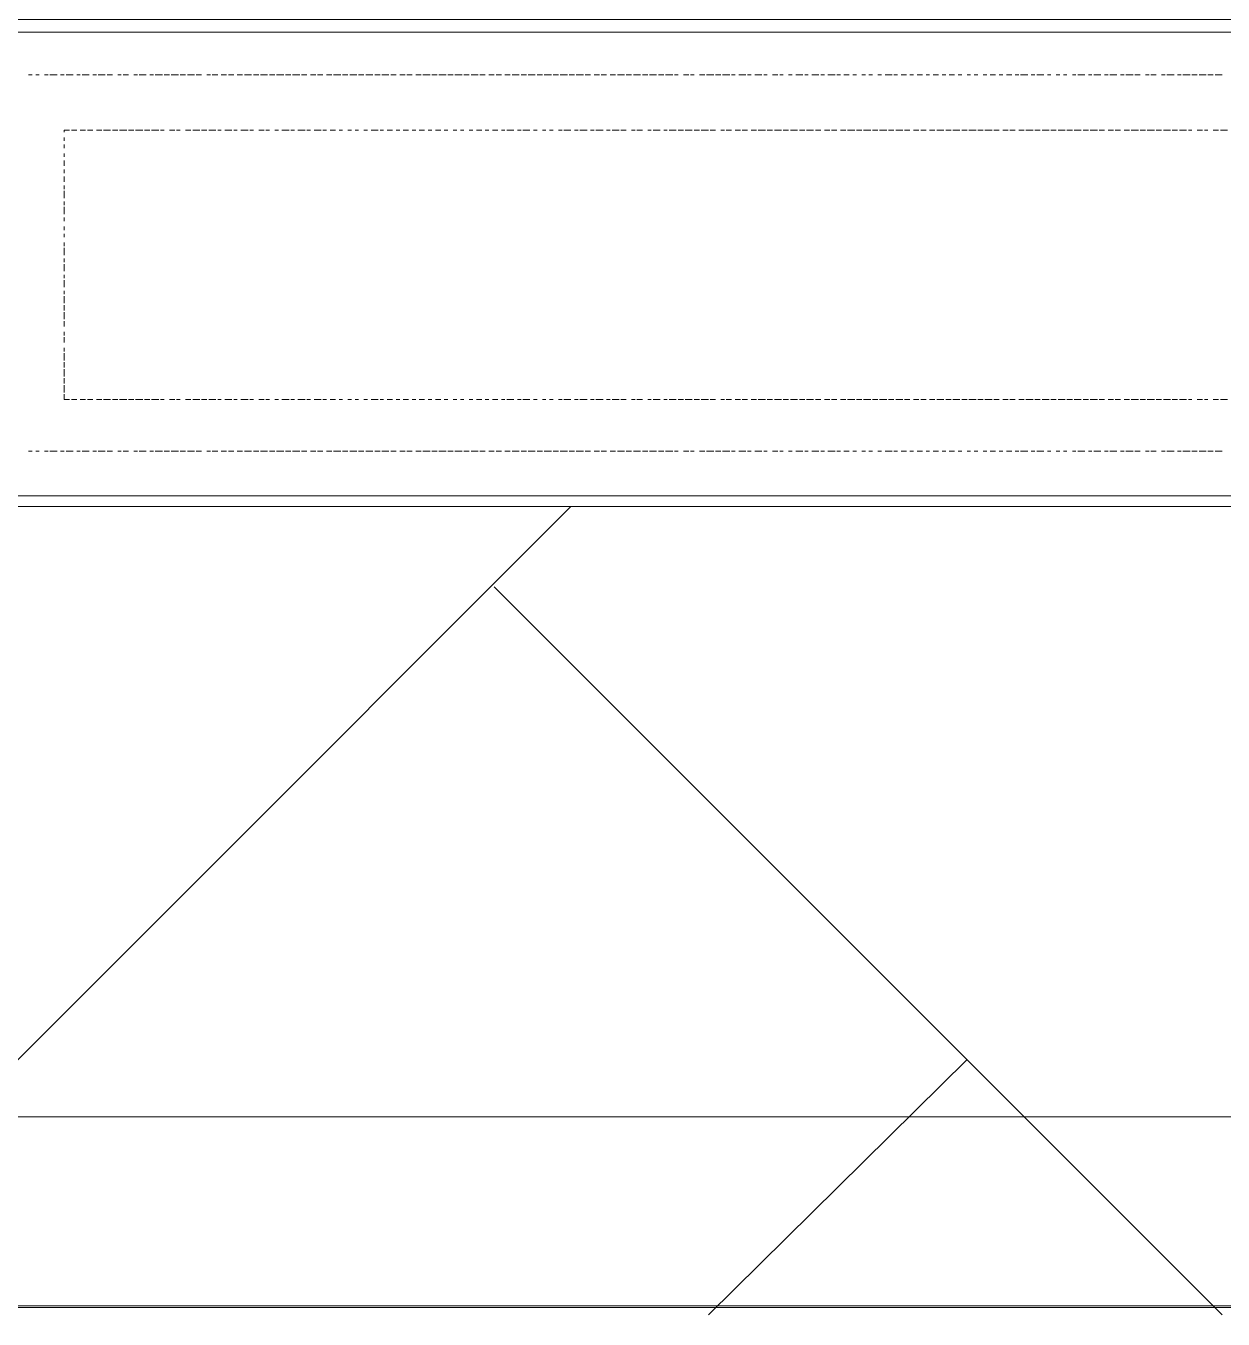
# Model space of a CAD drawing. Header units: millimetres. Extents: x 2928 to 3112, y 1220 to 1280.
# Drawn here: x 2959.286 to 2960.404, y 1264.54 to 1265.748 of the extents above; entities that cross this region are included whole.
import ezdxf

# ---------------------------------------------------------------- set-up
doc = ezdxf.new("R2010")
doc.units = ezdxf.units.MM

msp = doc.modelspace()

# ---------------------------------------------------------------- linework, layer by layer
at = {"color": 7, "linetype": 'Continuous', "lineweight": 20, "true_color": 0x000007}
msp.add_lwpolyline([(2961.2866, 1265.75397), (2959.26991, 1265.75397), (2959.26991, 1265.29896), (2961.2866, 1265.29896)], close=True, dxfattribs=at)
at = {"color": 253, "linetype": 'Continuous', "lineweight": 5, "true_color": 0x9a9a9a}
for points in [[(2961.2866, 1265.7423), (2959.26991, 1265.7423), (2959.26991, 1265.7423)], [(2961.2866, 1265.30896), (2959.26991, 1265.30896), (2959.26991, 1265.30896)], [(2982.93191, 1264.72896), (2957.39321, 1264.72896), (2957.39321, 1264.72896)]]:
    msp.add_lwpolyline(points, dxfattribs=at)
at = {"color": 252, "linetype": 'Continuous', "lineweight": 13, "true_color": 0x989898}
for points in [[(2959.29157, 1265.7023), (2959.28824, 1265.7023), (2959.28824, 1265.7023)], [(2959.29824, 1265.7023), (2959.29491, 1265.7023), (2959.29491, 1265.7023)], [(2959.30657, 1265.7023), (2959.30324, 1265.7023), (2959.30324, 1265.7023)], [(2959.31491, 1265.7023), (2959.30824, 1265.7023), (2959.30824, 1265.7023)], [(2959.32157, 1265.7023), (2959.31824, 1265.7023), (2959.31824, 1265.7023)], [(2959.32991, 1265.7023), (2959.32324, 1265.7023), (2959.32324, 1265.7023)], [(2959.33657, 1265.7023), (2959.33324, 1265.7023), (2959.33324, 1265.7023)], [(2959.34491, 1265.7023), (2959.33824, 1265.7023), (2959.33824, 1265.7023)], [(2959.35157, 1265.7023), (2959.34824, 1265.7023), (2959.34824, 1265.7023)], [(2959.35991, 1265.7023), (2959.35324, 1265.7023), (2959.35324, 1265.7023)], [(2959.36658, 1265.7023), (2959.36158, 1265.7023), (2959.36158, 1265.7023)], [(2959.37491, 1265.7023), (2959.37158, 1265.7023), (2959.37158, 1265.7023)], [(2959.38158, 1265.7023), (2959.37658, 1265.7023), (2959.37658, 1265.7023)], [(2959.38991, 1265.7023), (2959.38658, 1265.7023), (2959.38658, 1265.7023)], [(2959.39824, 1265.7023), (2959.39158, 1265.7023), (2959.39158, 1265.7023)], [(2959.40491, 1265.7023), (2959.40158, 1265.7023), (2959.40158, 1265.7023)], [(2959.41324, 1265.7023), (2959.40658, 1265.7023), (2959.40658, 1265.7023)], [(2959.41991, 1265.7023), (2959.41491, 1265.7023), (2959.41491, 1265.7023)], [(2959.42824, 1265.7023), (2959.42158, 1265.7023), (2959.42158, 1265.7023)], [(2959.43491, 1265.7023), (2959.42991, 1265.7023), (2959.42991, 1265.7023)], [(2959.44324, 1265.7023), (2959.43658, 1265.7023), (2959.43658, 1265.7023)], [(2959.44991, 1265.7023), (2959.44491, 1265.7023), (2959.44491, 1265.7023)], [(2959.45824, 1265.7023), (2959.45491, 1265.7023), (2959.45491, 1265.7023)], [(2959.46491, 1265.7023), (2959.45991, 1265.7023), (2959.45991, 1265.7023)], [(2959.47324, 1265.7023), (2959.46824, 1265.7023), (2959.46824, 1265.7023)], [(2959.47991, 1265.7023), (2959.47491, 1265.7023), (2959.47491, 1265.7023)], [(2959.48824, 1265.7023), (2959.48324, 1265.7023), (2959.48324, 1265.7023)], [(2959.49658, 1265.7023), (2959.48991, 1265.7023), (2959.48991, 1265.7023)], [(2959.50324, 1265.7023), (2959.49824, 1265.7023), (2959.49824, 1265.7023)], [(2959.51158, 1265.7023), (2959.50491, 1265.7023), (2959.50491, 1265.7023)], [(2959.51824, 1265.7023), (2959.51324, 1265.7023), (2959.51324, 1265.7023)], [(2959.52658, 1265.7023), (2959.51991, 1265.7023), (2959.51991, 1265.7023)], [(2959.53324, 1265.7023), (2959.52824, 1265.7023), (2959.52824, 1265.7023)], [(2959.54158, 1265.7023), (2959.53491, 1265.7023), (2959.53491, 1265.7023)], [(2959.54824, 1265.7023), (2959.54324, 1265.7023), (2959.54324, 1265.7023)], [(2959.55658, 1265.7023), (2959.55158, 1265.7023), (2959.55158, 1265.7023)], [(2959.56324, 1265.7023), (2959.55824, 1265.7023), (2959.55824, 1265.7023)], [(2959.57158, 1265.7023), (2959.56658, 1265.7023), (2959.56658, 1265.7023)], [(2959.57991, 1265.7023), (2959.57324, 1265.7023), (2959.57324, 1265.7023)], [(2959.58658, 1265.7023), (2959.58158, 1265.7023), (2959.58158, 1265.7023)], [(2959.59491, 1265.7023), (2959.58824, 1265.7023), (2959.58824, 1265.7023)], [(2959.60158, 1265.7023), (2959.59658, 1265.7023), (2959.59658, 1265.7023)], [(2959.60991, 1265.7023), (2959.60325, 1265.7023), (2959.60325, 1265.7023)], [(2959.61658, 1265.7023), (2959.61158, 1265.7023), (2959.61158, 1265.7023)], [(2959.62491, 1265.7023), (2959.61825, 1265.7023), (2959.61825, 1265.7023)], [(2959.63158, 1265.7023), (2959.62658, 1265.7023), (2959.62658, 1265.7023)], [(2959.63991, 1265.7023), (2959.63491, 1265.7023), (2959.63491, 1265.7023)], [(2959.64658, 1265.7023), (2959.64158, 1265.7023), (2959.64158, 1265.7023)], [(2959.65491, 1265.7023), (2959.64991, 1265.7023), (2959.64991, 1265.7023)], [(2959.66325, 1265.7023), (2959.65658, 1265.7023), (2959.65658, 1265.7023)], [(2959.66991, 1265.7023), (2959.66491, 1265.7023), (2959.66491, 1265.7023)], [(2959.67825, 1265.7023), (2959.67158, 1265.7023), (2959.67158, 1265.7023)], [(2959.68491, 1265.7023), (2959.67991, 1265.7023), (2959.67991, 1265.7023)], [(2959.69325, 1265.7023), (2959.68658, 1265.7023), (2959.68658, 1265.7023)], [(2959.69991, 1265.7023), (2959.69491, 1265.7023), (2959.69491, 1265.7023)], [(2959.70825, 1265.7023), (2959.70158, 1265.7023), (2959.70158, 1265.7023)], [(2959.71491, 1265.7023), (2959.70991, 1265.7023), (2959.70991, 1265.7023)], [(2959.72325, 1265.7023), (2959.71825, 1265.7023), (2959.71825, 1265.7023)], [(2959.72991, 1265.7023), (2959.72491, 1265.7023), (2959.72491, 1265.7023)], [(2959.73825, 1265.7023), (2959.73325, 1265.7023), (2959.73325, 1265.7023)], [(2959.74658, 1265.7023), (2959.73991, 1265.7023), (2959.73991, 1265.7023)], [(2959.75325, 1265.7023), (2959.74825, 1265.7023), (2959.74825, 1265.7023)], [(2959.76158, 1265.7023), (2959.75491, 1265.7023), (2959.75491, 1265.7023)], [(2959.76825, 1265.7023), (2959.76325, 1265.7023), (2959.76325, 1265.7023)], [(2959.77658, 1265.7023), (2959.76991, 1265.7023), (2959.76991, 1265.7023)], [(2959.78325, 1265.7023), (2959.77825, 1265.7023), (2959.77825, 1265.7023)], [(2959.79158, 1265.7023), (2959.78491, 1265.7023), (2959.78491, 1265.7023)], [(2959.79825, 1265.7023), (2959.79325, 1265.7023), (2959.79325, 1265.7023)], [(2959.80658, 1265.7023), (2959.79991, 1265.7023), (2959.79991, 1265.7023)], [(2959.81325, 1265.7023), (2959.80825, 1265.7023), (2959.80825, 1265.7023)], [(2959.82158, 1265.7023), (2959.81658, 1265.7023), (2959.81658, 1265.7023)], [(2959.82825, 1265.7023), (2959.82325, 1265.7023), (2959.82325, 1265.7023)], [(2959.83658, 1265.7023), (2959.83158, 1265.7023), (2959.83158, 1265.7023)], [(2959.84492, 1265.7023), (2959.83825, 1265.7023), (2959.83825, 1265.7023)], [(2959.85158, 1265.7023), (2959.84658, 1265.7023), (2959.84658, 1265.7023)], [(2959.85992, 1265.7023), (2959.85325, 1265.7023), (2959.85325, 1265.7023)], [(2959.86658, 1265.7023), (2959.86158, 1265.7023), (2959.86158, 1265.7023)], [(2959.87492, 1265.7023), (2959.86825, 1265.7023), (2959.86825, 1265.7023)], [(2959.88158, 1265.7023), (2959.87658, 1265.7023), (2959.87658, 1265.7023)], [(2959.88992, 1265.7023), (2959.88325, 1265.7023), (2959.88325, 1265.7023)], [(2959.89492, 1265.7023), (2959.89158, 1265.7023), (2959.89158, 1265.7023)], [(2959.90492, 1265.7023), (2959.89992, 1265.7023), (2959.89992, 1265.7023)], [(2959.90992, 1265.7023), (2959.90658, 1265.7023), (2959.90658, 1265.7023)], [(2959.91992, 1265.7023), (2959.91492, 1265.7023), (2959.91492, 1265.7023)], [(2959.92825, 1265.7023), (2959.92158, 1265.7023), (2959.92158, 1265.7023)], [(2959.93492, 1265.7023), (2959.92992, 1265.7023), (2959.92992, 1265.7023)], [(2959.94325, 1265.7023), (2959.93658, 1265.7023), (2959.93658, 1265.7023)], [(2959.94825, 1265.7023), (2959.94492, 1265.7023), (2959.94492, 1265.7023)], [(2959.95825, 1265.7023), (2959.95158, 1265.7023), (2959.95158, 1265.7023)], [(2959.96325, 1265.7023), (2959.95992, 1265.7023), (2959.95992, 1265.7023)], [(2959.97325, 1265.7023), (2959.96658, 1265.7023), (2959.96658, 1265.7023)], [(2959.97825, 1265.7023), (2959.97492, 1265.7023), (2959.97492, 1265.7023)], [(2959.98825, 1265.7023), (2959.98325, 1265.7023), (2959.98325, 1265.7023)], [(2959.99325, 1265.7023), (2959.98992, 1265.7023), (2959.98992, 1265.7023)], [(2960.00158, 1265.7023), (2959.99825, 1265.7023), (2959.99825, 1265.7023)], [(2960.01158, 1265.7023), (2960.00492, 1265.7023), (2960.00492, 1265.7023)], [(2960.01658, 1265.7023), (2960.01325, 1265.7023), (2960.01325, 1265.7023)], [(2960.02658, 1265.7023), (2960.01992, 1265.7023), (2960.01992, 1265.7023)], [(2960.03158, 1265.7023), (2960.02825, 1265.7023), (2960.02825, 1265.7023)], [(2960.04158, 1265.7023), (2960.03492, 1265.7023), (2960.03492, 1265.7023)], [(2960.04658, 1265.7023), (2960.04325, 1265.7023), (2960.04325, 1265.7023)], [(2960.05492, 1265.7023), (2960.04992, 1265.7023), (2960.04992, 1265.7023)], [(2960.06159, 1265.7023), (2960.05825, 1265.7023), (2960.05825, 1265.7023)], [(2960.06992, 1265.7023), (2960.06659, 1265.7023), (2960.06659, 1265.7023)], [(2960.07659, 1265.7023), (2960.07325, 1265.7023), (2960.07325, 1265.7023)], [(2960.08492, 1265.7023), (2960.08159, 1265.7023), (2960.08159, 1265.7023)], [(2960.09492, 1265.7023), (2960.08825, 1265.7023), (2960.08825, 1265.7023)], [(2960.09992, 1265.7023), (2960.09659, 1265.7023), (2960.09659, 1265.7023)], [(2960.10825, 1265.7023), (2960.10325, 1265.7023), (2960.10325, 1265.7023)], [(2960.11492, 1265.7023), (2960.11159, 1265.7023), (2960.11159, 1265.7023)], [(2960.12325, 1265.7023), (2960.11825, 1265.7023), (2960.11825, 1265.7023)], [(2960.12992, 1265.7023), (2960.12659, 1265.7023), (2960.12659, 1265.7023)], [(2960.13825, 1265.7023), (2960.13325, 1265.7023), (2960.13325, 1265.7023)], [(2960.14492, 1265.7023), (2960.14159, 1265.7023), (2960.14159, 1265.7023)], [(2960.15325, 1265.7023), (2960.14825, 1265.7023), (2960.14825, 1265.7023)], [(2960.15992, 1265.7023), (2960.15659, 1265.7023), (2960.15659, 1265.7023)], [(2960.16825, 1265.7023), (2960.16492, 1265.7023), (2960.16492, 1265.7023)], [(2960.17492, 1265.7023), (2960.17159, 1265.7023), (2960.17159, 1265.7023)], [(2960.18325, 1265.7023), (2960.17992, 1265.7023), (2960.17992, 1265.7023)], [(2960.19159, 1265.7023), (2960.18659, 1265.7023), (2960.18659, 1265.7023)], [(2960.19825, 1265.7023), (2960.19492, 1265.7023), (2960.19492, 1265.7023)], [(2960.20659, 1265.7023), (2960.20159, 1265.7023), (2960.20159, 1265.7023)], [(2960.21325, 1265.7023), (2960.20992, 1265.7023), (2960.20992, 1265.7023)], [(2960.22159, 1265.7023), (2960.21492, 1265.7023), (2960.21492, 1265.7023)], [(2960.22825, 1265.7023), (2960.22492, 1265.7023), (2960.22492, 1265.7023)], [(2960.23659, 1265.7023), (2960.22992, 1265.7023), (2960.22992, 1265.7023)], [(2960.24325, 1265.7023), (2960.23992, 1265.7023), (2960.23992, 1265.7023)], [(2960.25159, 1265.7023), (2960.24825, 1265.7023), (2960.24825, 1265.7023)], [(2960.25825, 1265.7023), (2960.25492, 1265.7023), (2960.25492, 1265.7023)], [(2960.26659, 1265.7023), (2960.26325, 1265.7023), (2960.26325, 1265.7023)], [(2960.27492, 1265.7023), (2960.26825, 1265.7023), (2960.26825, 1265.7023)], [(2960.28159, 1265.7023), (2960.27825, 1265.7023), (2960.27825, 1265.7023)], [(2960.28992, 1265.7023), (2960.28325, 1265.7023), (2960.28325, 1265.7023)], [(2960.29659, 1265.7023), (2960.29325, 1265.7023), (2960.29325, 1265.7023)], [(2960.30492, 1265.7023), (2960.29826, 1265.7023), (2960.29826, 1265.7023)], [(2960.31159, 1265.7023), (2960.30826, 1265.7023), (2960.30826, 1265.7023)], [(2960.31992, 1265.7023), (2960.31326, 1265.7023), (2960.31326, 1265.7023)], [(2960.32659, 1265.7023), (2960.32159, 1265.7023), (2960.32159, 1265.7023)], [(2960.33492, 1265.7023), (2960.33159, 1265.7023), (2960.33159, 1265.7023)], [(2960.34159, 1265.7023), (2960.33659, 1265.7023), (2960.33659, 1265.7023)], [(2960.34992, 1265.7023), (2960.34659, 1265.7023), (2960.34659, 1265.7023)], [(2960.35826, 1265.7023), (2960.35159, 1265.7023), (2960.35159, 1265.7023)], [(2960.36492, 1265.7023), (2960.36159, 1265.7023), (2960.36159, 1265.7023)], [(2960.37326, 1265.7023), (2960.36659, 1265.7023), (2960.36659, 1265.7023)], [(2960.37992, 1265.7023), (2960.37492, 1265.7023), (2960.37492, 1265.7023)], [(2960.38826, 1265.7023), (2960.38159, 1265.7023), (2960.38159, 1265.7023)], [(2960.39492, 1265.7023), (2960.38992, 1265.7023), (2960.38992, 1265.7023)], [(2960.40326, 1265.7023), (2960.39659, 1265.7023), (2960.39659, 1265.7023)], [(2959.32157, 1265.65064), (2959.32157, 1265.64897), (2959.32157, 1265.64897)], [(2959.32657, 1265.65064), (2959.32157, 1265.65064), (2959.32157, 1265.65064)], [(2959.33324, 1265.65064), (2959.32824, 1265.65064), (2959.32824, 1265.65064)], [(2959.34157, 1265.65064), (2959.33657, 1265.65064), (2959.33657, 1265.65064)], [(2959.34824, 1265.65064), (2959.34324, 1265.65064), (2959.34324, 1265.65064)], [(2959.35657, 1265.65064), (2959.35157, 1265.65064), (2959.35157, 1265.65064)], [(2959.36491, 1265.65064), (2959.35824, 1265.65064), (2959.35824, 1265.65064)], [(2959.37158, 1265.65064), (2959.36658, 1265.65064), (2959.36658, 1265.65064)], [(2959.37991, 1265.65064), (2959.37324, 1265.65064), (2959.37324, 1265.65064)], [(2959.38658, 1265.65064), (2959.38158, 1265.65064), (2959.38158, 1265.65064)], [(2959.39491, 1265.65064), (2959.38824, 1265.65064), (2959.38824, 1265.65064)], [(2959.40158, 1265.65064), (2959.39658, 1265.65064), (2959.39658, 1265.65064)], [(2959.40991, 1265.65064), (2959.40324, 1265.65064), (2959.40324, 1265.65064)], [(2959.41491, 1265.65064), (2959.41158, 1265.65064), (2959.41158, 1265.65064)], [(2959.42491, 1265.65064), (2959.41991, 1265.65064), (2959.41991, 1265.65064)], [(2959.42991, 1265.65064), (2959.42658, 1265.65064), (2959.42658, 1265.65064)], [(2959.43991, 1265.65064), (2959.43491, 1265.65064), (2959.43491, 1265.65064)], [(2959.44824, 1265.65064), (2959.44158, 1265.65064), (2959.44158, 1265.65064)], [(2959.45491, 1265.65064), (2959.44991, 1265.65064), (2959.44991, 1265.65064)], [(2959.46324, 1265.65064), (2959.45658, 1265.65064), (2959.45658, 1265.65064)], [(2959.46824, 1265.65064), (2959.46491, 1265.65064), (2959.46491, 1265.65064)], [(2959.47824, 1265.65064), (2959.47158, 1265.65064), (2959.47158, 1265.65064)], [(2959.48324, 1265.65064), (2959.47991, 1265.65064), (2959.47991, 1265.65064)], [(2959.49324, 1265.65064), (2959.48658, 1265.65064), (2959.48658, 1265.65064)], [(2959.49824, 1265.65064), (2959.49491, 1265.65064), (2959.49491, 1265.65064)], [(2959.50824, 1265.65064), (2959.50324, 1265.65064), (2959.50324, 1265.65064)], [(2959.51324, 1265.65064), (2959.50991, 1265.65064), (2959.50991, 1265.65064)], [(2959.52158, 1265.65064), (2959.51824, 1265.65064), (2959.51824, 1265.65064)], [(2959.53158, 1265.65064), (2959.52491, 1265.65064), (2959.52491, 1265.65064)], [(2959.53658, 1265.65064), (2959.53324, 1265.65064), (2959.53324, 1265.65064)], [(2959.54658, 1265.65064), (2959.53991, 1265.65064), (2959.53991, 1265.65064)], [(2959.55158, 1265.65064), (2959.54824, 1265.65064), (2959.54824, 1265.65064)], [(2959.56158, 1265.65064), (2959.55491, 1265.65064), (2959.55491, 1265.65064)], [(2959.56658, 1265.65064), (2959.56324, 1265.65064), (2959.56324, 1265.65064)], [(2959.57491, 1265.65064), (2959.56991, 1265.65064), (2959.56991, 1265.65064)], [(2959.58158, 1265.65064), (2959.57824, 1265.65064), (2959.57824, 1265.65064)], [(2959.58991, 1265.65064), (2959.58658, 1265.65064), (2959.58658, 1265.65064)], [(2959.59658, 1265.65064), (2959.59324, 1265.65064), (2959.59324, 1265.65064)], [(2959.60491, 1265.65064), (2959.60158, 1265.65064), (2959.60158, 1265.65064)], [(2959.61491, 1265.65064), (2959.60825, 1265.65064), (2959.60825, 1265.65064)], [(2959.61991, 1265.65064), (2959.61658, 1265.65064), (2959.61658, 1265.65064)], [(2959.62825, 1265.65064), (2959.62325, 1265.65064), (2959.62325, 1265.65064)], [(2959.63491, 1265.65064), (2959.63158, 1265.65064), (2959.63158, 1265.65064)], [(2959.64325, 1265.65064), (2959.63825, 1265.65064), (2959.63825, 1265.65064)], [(2959.64991, 1265.65064), (2959.64658, 1265.65064), (2959.64658, 1265.65064)], [(2959.65825, 1265.65064), (2959.65325, 1265.65064), (2959.65325, 1265.65064)], [(2959.66491, 1265.65064), (2959.66158, 1265.65064), (2959.66158, 1265.65064)], [(2959.67325, 1265.65064), (2959.66825, 1265.65064), (2959.66825, 1265.65064)], [(2959.67991, 1265.65064), (2959.67658, 1265.65064), (2959.67658, 1265.65064)], [(2959.68825, 1265.65064), (2959.68491, 1265.65064), (2959.68491, 1265.65064)], [(2959.69491, 1265.65064), (2959.69158, 1265.65064), (2959.69158, 1265.65064)], [(2959.70325, 1265.65064), (2959.69991, 1265.65064), (2959.69991, 1265.65064)], [(2959.71158, 1265.65064), (2959.70658, 1265.65064), (2959.70658, 1265.65064)], [(2959.71825, 1265.65064), (2959.71491, 1265.65064), (2959.71491, 1265.65064)], [(2959.72658, 1265.65064), (2959.72158, 1265.65064), (2959.72158, 1265.65064)], [(2959.73325, 1265.65064), (2959.72991, 1265.65064), (2959.72991, 1265.65064)], [(2959.74158, 1265.65064), (2959.73491, 1265.65064), (2959.73491, 1265.65064)], [(2959.74825, 1265.65064), (2959.74491, 1265.65064), (2959.74491, 1265.65064)], [(2959.75658, 1265.65064), (2959.74991, 1265.65064), (2959.74991, 1265.65064)], [(2959.76325, 1265.65064), (2959.75991, 1265.65064), (2959.75991, 1265.65064)], [(2959.77158, 1265.65064), (2959.76825, 1265.65064), (2959.76825, 1265.65064)], [(2959.77825, 1265.65064), (2959.77491, 1265.65064), (2959.77491, 1265.65064)], [(2959.78658, 1265.65064), (2959.78325, 1265.65064), (2959.78325, 1265.65064)], [(2959.79491, 1265.65064), (2959.78825, 1265.65064), (2959.78825, 1265.65064)], [(2959.80158, 1265.65064), (2959.79825, 1265.65064), (2959.79825, 1265.65064)], [(2959.80991, 1265.65064), (2959.80325, 1265.65064), (2959.80325, 1265.65064)], [(2959.81658, 1265.65064), (2959.81325, 1265.65064), (2959.81325, 1265.65064)], [(2959.82491, 1265.65064), (2959.81825, 1265.65064), (2959.81825, 1265.65064)], [(2959.83158, 1265.65064), (2959.82825, 1265.65064), (2959.82825, 1265.65064)], [(2959.83992, 1265.65064), (2959.83325, 1265.65064), (2959.83325, 1265.65064)], [(2959.84658, 1265.65064), (2959.84158, 1265.65064), (2959.84158, 1265.65064)], [(2959.85492, 1265.65064), (2959.85158, 1265.65064), (2959.85158, 1265.65064)], [(2959.86158, 1265.65064), (2959.85658, 1265.65064), (2959.85658, 1265.65064)], [(2959.86992, 1265.65064), (2959.86658, 1265.65064), (2959.86658, 1265.65064)], [(2959.87825, 1265.65064), (2959.87158, 1265.65064), (2959.87158, 1265.65064)], [(2959.88492, 1265.65064), (2959.88158, 1265.65064), (2959.88158, 1265.65064)], [(2959.89325, 1265.65064), (2959.88658, 1265.65064), (2959.88658, 1265.65064)], [(2959.89992, 1265.65064), (2959.89492, 1265.65064), (2959.89492, 1265.65064)], [(2959.90825, 1265.65064), (2959.90158, 1265.65064), (2959.90158, 1265.65064)], [(2959.91492, 1265.65064), (2959.90992, 1265.65064), (2959.90992, 1265.65064)], [(2959.92325, 1265.65064), (2959.91658, 1265.65064), (2959.91658, 1265.65064)], [(2959.92992, 1265.65064), (2959.92492, 1265.65064), (2959.92492, 1265.65064)], [(2959.93825, 1265.65064), (2959.93492, 1265.65064), (2959.93492, 1265.65064)], [(2959.94492, 1265.65064), (2959.93992, 1265.65064), (2959.93992, 1265.65064)], [(2959.95325, 1265.65064), (2959.94825, 1265.65064), (2959.94825, 1265.65064)], [(2959.95992, 1265.65064), (2959.95492, 1265.65064), (2959.95492, 1265.65064)], [(2959.96825, 1265.65064), (2959.96325, 1265.65064), (2959.96325, 1265.65064)], [(2959.97658, 1265.65064), (2959.96992, 1265.65064), (2959.96992, 1265.65064)], [(2959.98325, 1265.65064), (2959.97825, 1265.65064), (2959.97825, 1265.65064)], [(2959.99158, 1265.65064), (2959.98492, 1265.65064), (2959.98492, 1265.65064)], [(2959.99825, 1265.65064), (2959.99325, 1265.65064), (2959.99325, 1265.65064)], [(2960.00658, 1265.65064), (2959.99992, 1265.65064), (2959.99992, 1265.65064)], [(2960.01325, 1265.65064), (2960.00825, 1265.65064), (2960.00825, 1265.65064)], [(2960.02158, 1265.65064), (2960.01492, 1265.65064), (2960.01492, 1265.65064)], [(2960.02825, 1265.65064), (2960.02325, 1265.65064), (2960.02325, 1265.65064)], [(2960.03658, 1265.65064), (2960.03158, 1265.65064), (2960.03158, 1265.65064)], [(2960.04325, 1265.65064), (2960.03825, 1265.65064), (2960.03825, 1265.65064)], [(2960.05158, 1265.65064), (2960.04658, 1265.65064), (2960.04658, 1265.65064)], [(2960.05992, 1265.65064), (2960.05325, 1265.65064), (2960.05325, 1265.65064)], [(2960.06659, 1265.65064), (2960.06159, 1265.65064), (2960.06159, 1265.65064)], [(2960.07492, 1265.65064), (2960.06825, 1265.65064), (2960.06825, 1265.65064)], [(2960.08159, 1265.65064), (2960.07659, 1265.65064), (2960.07659, 1265.65064)], [(2960.08992, 1265.65064), (2960.08325, 1265.65064), (2960.08325, 1265.65064)], [(2960.09659, 1265.65064), (2960.09159, 1265.65064), (2960.09159, 1265.65064)], [(2960.10492, 1265.65064), (2960.09825, 1265.65064), (2960.09825, 1265.65064)], [(2960.11159, 1265.65064), (2960.10659, 1265.65064), (2960.10659, 1265.65064)], [(2960.11992, 1265.65064), (2960.11492, 1265.65064), (2960.11492, 1265.65064)], [(2960.12659, 1265.65064), (2960.12159, 1265.65064), (2960.12159, 1265.65064)], [(2960.13492, 1265.65064), (2960.12992, 1265.65064), (2960.12992, 1265.65064)], [(2960.14325, 1265.65064), (2960.13659, 1265.65064), (2960.13659, 1265.65064)], [(2960.14992, 1265.65064), (2960.14492, 1265.65064), (2960.14492, 1265.65064)], [(2960.15825, 1265.65064), (2960.15159, 1265.65064), (2960.15159, 1265.65064)], [(2960.16492, 1265.65064), (2960.15992, 1265.65064), (2960.15992, 1265.65064)], [(2960.17325, 1265.65064), (2960.16659, 1265.65064), (2960.16659, 1265.65064)], [(2960.17992, 1265.65064), (2960.17492, 1265.65064), (2960.17492, 1265.65064)], [(2960.18825, 1265.65064), (2960.18159, 1265.65064), (2960.18159, 1265.65064)], [(2960.19492, 1265.65064), (2960.18992, 1265.65064), (2960.18992, 1265.65064)], [(2960.20325, 1265.65064), (2960.19825, 1265.65064), (2960.19825, 1265.65064)], [(2960.20992, 1265.65064), (2960.20492, 1265.65064), (2960.20492, 1265.65064)], [(2960.21825, 1265.65064), (2960.21325, 1265.65064), (2960.21325, 1265.65064)], [(2960.22659, 1265.65064), (2960.21992, 1265.65064), (2960.21992, 1265.65064)], [(2960.23325, 1265.65064), (2960.22825, 1265.65064), (2960.22825, 1265.65064)], [(2960.24159, 1265.65064), (2960.23492, 1265.65064), (2960.23492, 1265.65064)], [(2960.24825, 1265.65064), (2960.24325, 1265.65064), (2960.24325, 1265.65064)], [(2960.25659, 1265.65064), (2960.24992, 1265.65064), (2960.24992, 1265.65064)], [(2960.26325, 1265.65064), (2960.25825, 1265.65064), (2960.25825, 1265.65064)], [(2960.27159, 1265.65064), (2960.26492, 1265.65064), (2960.26492, 1265.65064)], [(2960.27825, 1265.65064), (2960.27325, 1265.65064), (2960.27325, 1265.65064)], [(2960.28659, 1265.65064), (2960.27992, 1265.65064), (2960.27992, 1265.65064)], [(2960.29325, 1265.65064), (2960.28825, 1265.65064), (2960.28825, 1265.65064)], [(2960.30159, 1265.65064), (2960.29659, 1265.65064), (2960.29659, 1265.65064)], [(2960.30826, 1265.65064), (2960.30326, 1265.65064), (2960.30326, 1265.65064)], [(2960.31659, 1265.65064), (2960.31159, 1265.65064), (2960.31159, 1265.65064)], [(2960.32492, 1265.65064), (2960.31826, 1265.65064), (2960.31826, 1265.65064)], [(2960.33159, 1265.65064), (2960.32659, 1265.65064), (2960.32659, 1265.65064)], [(2960.33992, 1265.65064), (2960.33326, 1265.65064), (2960.33326, 1265.65064)], [(2960.34659, 1265.65064), (2960.34159, 1265.65064), (2960.34159, 1265.65064)], [(2960.35492, 1265.65064), (2960.34826, 1265.65064), (2960.34826, 1265.65064)], [(2960.36159, 1265.65064), (2960.35659, 1265.65064), (2960.35659, 1265.65064)], [(2960.36992, 1265.65064), (2960.36326, 1265.65064), (2960.36326, 1265.65064)], [(2960.37492, 1265.65064), (2960.37159, 1265.65064), (2960.37159, 1265.65064)], [(2960.38492, 1265.65064), (2960.37992, 1265.65064), (2960.37992, 1265.65064)], [(2960.38992, 1265.65064), (2960.38659, 1265.65064), (2960.38659, 1265.65064)], [(2960.39992, 1265.65064), (2960.39492, 1265.65064), (2960.39492, 1265.65064)], [(2960.40826, 1265.65064), (2960.40159, 1265.65064), (2960.40159, 1265.65064)], [(2959.32157, 1265.64397), (2959.32157, 1265.64064), (2959.32157, 1265.64064)], [(2959.32157, 1265.6373), (2959.32157, 1265.63397), (2959.32157, 1265.63397)], [(2959.32157, 1265.62897), (2959.32157, 1265.62564), (2959.32157, 1265.62564)], [(2959.32157, 1265.6223), (2959.32157, 1265.6173), (2959.32157, 1265.6173)], [(2959.32157, 1265.61397), (2959.32157, 1265.61064), (2959.32157, 1265.61064)], [(2959.32157, 1265.6073), (2959.32157, 1265.6023), (2959.32157, 1265.6023)], [(2959.32157, 1265.59897), (2959.32157, 1265.59564), (2959.32157, 1265.59564)], [(2959.32157, 1265.59397), (2959.32157, 1265.5873), (2959.32157, 1265.5873)], [(2959.32157, 1265.58397), (2959.32157, 1265.58064), (2959.32157, 1265.58064)], [(2959.32157, 1265.57897), (2959.32157, 1265.5723), (2959.32157, 1265.5723)], [(2959.32157, 1265.56897), (2959.32157, 1265.56564), (2959.32157, 1265.56564)], [(2959.32157, 1265.56063), (2959.32157, 1265.5573), (2959.32157, 1265.5573)], [(2959.32157, 1265.55397), (2959.32157, 1265.55063), (2959.32157, 1265.55063)], [(2959.32157, 1265.54563), (2959.32157, 1265.5423), (2959.32157, 1265.5423)], [(2959.32157, 1265.54063), (2959.32157, 1265.53397), (2959.32157, 1265.53397)], [(2959.32157, 1265.53063), (2959.32157, 1265.5273), (2959.32157, 1265.5273)], [(2959.32157, 1265.52563), (2959.32157, 1265.51897), (2959.32157, 1265.51897)], [(2959.32157, 1265.51563), (2959.32157, 1265.5123), (2959.32157, 1265.5123)], [(2959.32157, 1265.51063), (2959.32157, 1265.50397), (2959.32157, 1265.50397)], [(2959.32157, 1265.50063), (2959.32157, 1265.4973), (2959.32157, 1265.4973)], [(2959.32157, 1265.49563), (2959.32157, 1265.48897), (2959.32157, 1265.48897)], [(2959.32157, 1265.4873), (2959.32157, 1265.4823), (2959.32157, 1265.4823)], [(2959.32157, 1265.48063), (2959.32157, 1265.47397), (2959.32157, 1265.47397)], [(2959.32157, 1265.4723), (2959.32157, 1265.4673), (2959.32157, 1265.4673)], [(2959.32157, 1265.4623), (2959.32157, 1265.45897), (2959.32157, 1265.45897)], [(2959.32157, 1265.4573), (2959.32157, 1265.4523), (2959.32157, 1265.4523)], [(2959.32157, 1265.4473), (2959.32157, 1265.44397), (2959.32157, 1265.44397)], [(2959.32157, 1265.4423), (2959.32157, 1265.43563), (2959.32157, 1265.43563)], [(2959.32157, 1265.43397), (2959.32157, 1265.42897), (2959.32157, 1265.42897)], [(2959.32157, 1265.4273), (2959.32157, 1265.42063), (2959.32157, 1265.42063)], [(2959.32157, 1265.41897), (2959.32157, 1265.41397), (2959.32157, 1265.41397)], [(2959.32157, 1265.4123), (2959.32157, 1265.40563), (2959.32157, 1265.40563)], [(2959.32157, 1265.40397), (2959.32157, 1265.39897), (2959.32657, 1265.39897)], [(2959.32824, 1265.39897), (2959.33324, 1265.39897), (2959.33324, 1265.39897)], [(2959.33657, 1265.39897), (2959.34157, 1265.39897), (2959.34157, 1265.39897)], [(2959.34324, 1265.39897), (2959.34824, 1265.39897), (2959.34824, 1265.39897)], [(2959.35157, 1265.39897), (2959.35657, 1265.39897), (2959.35657, 1265.39897)], [(2959.35824, 1265.39897), (2959.36491, 1265.39897), (2959.36491, 1265.39897)], [(2959.36658, 1265.39897), (2959.37158, 1265.39897), (2959.37158, 1265.39897)], [(2959.37324, 1265.39897), (2959.37991, 1265.39897), (2959.37991, 1265.39897)], [(2959.38158, 1265.39897), (2959.38658, 1265.39897), (2959.38658, 1265.39897)], [(2959.38824, 1265.39897), (2959.39491, 1265.39897), (2959.39491, 1265.39897)], [(2959.39658, 1265.39897), (2959.40158, 1265.39897), (2959.40158, 1265.39897)], [(2959.40324, 1265.39897), (2959.40991, 1265.39897), (2959.40991, 1265.39897)], [(2959.41158, 1265.39897), (2959.41491, 1265.39897), (2959.41491, 1265.39897)], [(2959.41991, 1265.39897), (2959.42491, 1265.39897), (2959.42491, 1265.39897)], [(2959.42658, 1265.39897), (2959.42991, 1265.39897), (2959.42991, 1265.39897)], [(2959.43491, 1265.39897), (2959.43991, 1265.39897), (2959.43991, 1265.39897)], [(2959.44158, 1265.39897), (2959.44824, 1265.39897), (2959.44824, 1265.39897)], [(2959.44991, 1265.39897), (2959.45491, 1265.39897), (2959.45491, 1265.39897)], [(2959.45658, 1265.39897), (2959.46324, 1265.39897), (2959.46324, 1265.39897)], [(2959.46491, 1265.39897), (2959.46824, 1265.39897), (2959.46824, 1265.39897)], [(2959.47158, 1265.39897), (2959.47824, 1265.39897), (2959.47824, 1265.39897)], [(2959.47991, 1265.39897), (2959.48324, 1265.39897), (2959.48324, 1265.39897)], [(2959.48658, 1265.39897), (2959.49324, 1265.39897), (2959.49324, 1265.39897)], [(2959.49491, 1265.39897), (2959.49824, 1265.39897), (2959.49824, 1265.39897)], [(2959.50324, 1265.39897), (2959.50824, 1265.39897), (2959.50824, 1265.39897)], [(2959.50991, 1265.39897), (2959.51324, 1265.39897), (2959.51324, 1265.39897)], [(2959.51824, 1265.39897), (2959.52158, 1265.39897), (2959.52158, 1265.39897)], [(2959.52491, 1265.39897), (2959.53158, 1265.39897), (2959.53158, 1265.39897)], [(2959.53324, 1265.39897), (2959.53658, 1265.39897), (2959.53658, 1265.39897)], [(2959.53991, 1265.39897), (2959.54658, 1265.39897), (2959.54658, 1265.39897)], [(2959.54824, 1265.39897), (2959.55158, 1265.39897), (2959.55158, 1265.39897)], [(2959.55491, 1265.39897), (2959.56158, 1265.39897), (2959.56158, 1265.39897)], [(2959.56324, 1265.39897), (2959.56658, 1265.39897), (2959.56658, 1265.39897)], [(2959.56991, 1265.39897), (2959.57491, 1265.39897), (2959.57491, 1265.39897)], [(2959.57824, 1265.39897), (2959.58158, 1265.39897), (2959.58158, 1265.39897)], [(2959.58658, 1265.39897), (2959.58991, 1265.39897), (2959.58991, 1265.39897)], [(2959.59324, 1265.39897), (2959.59658, 1265.39897), (2959.59658, 1265.39897)], [(2959.60158, 1265.39897), (2959.60491, 1265.39897), (2959.60491, 1265.39897)], [(2959.60825, 1265.39897), (2959.61491, 1265.39897), (2959.61491, 1265.39897)], [(2959.61658, 1265.39897), (2959.61991, 1265.39897), (2959.61991, 1265.39897)], [(2959.62325, 1265.39897), (2959.62825, 1265.39897), (2959.62825, 1265.39897)], [(2959.63158, 1265.39897), (2959.63491, 1265.39897), (2959.63491, 1265.39897)], [(2959.63825, 1265.39897), (2959.64325, 1265.39897), (2959.64325, 1265.39897)], [(2959.64658, 1265.39897), (2959.64991, 1265.39897), (2959.64991, 1265.39897)], [(2959.65325, 1265.39897), (2959.65825, 1265.39897), (2959.65825, 1265.39897)], [(2959.66158, 1265.39897), (2959.66491, 1265.39897), (2959.66491, 1265.39897)], [(2959.66825, 1265.39897), (2959.67325, 1265.39897), (2959.67325, 1265.39897)], [(2959.67658, 1265.39897), (2959.67991, 1265.39897), (2959.67991, 1265.39897)], [(2959.68491, 1265.39897), (2959.68825, 1265.39897), (2959.68825, 1265.39897)], [(2959.69158, 1265.39897), (2959.69491, 1265.39897), (2959.69491, 1265.39897)], [(2959.69991, 1265.39897), (2959.70325, 1265.39897), (2959.70325, 1265.39897)], [(2959.70658, 1265.39897), (2959.71158, 1265.39897), (2959.71158, 1265.39897)], [(2959.71491, 1265.39897), (2959.71825, 1265.39897), (2959.71825, 1265.39897)], [(2959.72158, 1265.39897), (2959.72658, 1265.39897), (2959.72658, 1265.39897)], [(2959.72991, 1265.39897), (2959.73325, 1265.39897), (2959.73325, 1265.39897)], [(2959.73491, 1265.39897), (2959.74158, 1265.39897), (2959.74158, 1265.39897)], [(2959.74491, 1265.39897), (2959.74825, 1265.39897), (2959.74825, 1265.39897)], [(2959.74991, 1265.39897), (2959.75658, 1265.39897), (2959.75658, 1265.39897)], [(2959.75991, 1265.39897), (2959.76325, 1265.39897), (2959.76325, 1265.39897)], [(2959.76825, 1265.39897), (2959.77158, 1265.39897), (2959.77158, 1265.39897)], [(2959.77491, 1265.39897), (2959.77825, 1265.39897), (2959.77825, 1265.39897)], [(2959.78325, 1265.39897), (2959.78658, 1265.39897), (2959.78658, 1265.39897)], [(2959.78825, 1265.39897), (2959.79491, 1265.39897), (2959.79491, 1265.39897)], [(2959.79825, 1265.39897), (2959.80158, 1265.39897), (2959.80158, 1265.39897)], [(2959.80325, 1265.39897), (2959.80991, 1265.39897), (2959.80991, 1265.39897)], [(2959.81325, 1265.39897), (2959.81658, 1265.39897), (2959.81658, 1265.39897)], [(2959.81825, 1265.39897), (2959.82491, 1265.39897), (2959.82491, 1265.39897)], [(2959.82825, 1265.39897), (2959.83158, 1265.39897), (2959.83158, 1265.39897)], [(2959.83325, 1265.39897), (2959.83992, 1265.39897), (2959.83992, 1265.39897)], [(2959.84158, 1265.39897), (2959.84658, 1265.39897), (2959.84658, 1265.39897)], [(2959.85158, 1265.39897), (2959.85492, 1265.39897), (2959.85492, 1265.39897)], [(2959.85658, 1265.39897), (2959.86158, 1265.39897), (2959.86158, 1265.39897)], [(2959.86658, 1265.39897), (2959.86992, 1265.39897), (2959.86992, 1265.39897)], [(2959.87158, 1265.39897), (2959.87825, 1265.39897), (2959.87825, 1265.39897)], [(2959.88158, 1265.39897), (2959.88492, 1265.39897), (2959.88492, 1265.39897)], [(2959.88658, 1265.39897), (2959.89325, 1265.39897), (2959.89325, 1265.39897)], [(2959.89492, 1265.39897), (2959.89992, 1265.39897), (2959.89992, 1265.39897)], [(2959.90158, 1265.39897), (2959.90825, 1265.39897), (2959.90825, 1265.39897)], [(2959.90992, 1265.39897), (2959.91492, 1265.39897), (2959.91492, 1265.39897)], [(2959.91658, 1265.39897), (2959.92325, 1265.39897), (2959.92325, 1265.39897)], [(2959.92492, 1265.39897), (2959.92992, 1265.39897), (2959.92992, 1265.39897)], [(2959.93492, 1265.39897), (2959.93825, 1265.39897), (2959.93825, 1265.39897)], [(2959.93992, 1265.39897), (2959.94492, 1265.39897), (2959.94492, 1265.39897)], [(2959.94825, 1265.39897), (2959.95325, 1265.39897), (2959.95325, 1265.39897)], [(2959.95492, 1265.39897), (2959.95992, 1265.39897), (2959.95992, 1265.39897)], [(2959.96325, 1265.39897), (2959.96825, 1265.39897), (2959.96825, 1265.39897)], [(2959.96992, 1265.39897), (2959.97658, 1265.39897), (2959.97658, 1265.39897)], [(2959.97825, 1265.39897), (2959.98325, 1265.39897), (2959.98325, 1265.39897)], [(2959.98492, 1265.39897), (2959.99158, 1265.39897), (2959.99158, 1265.39897)], [(2959.99325, 1265.39897), (2959.99825, 1265.39897), (2959.99825, 1265.39897)], [(2959.99992, 1265.39897), (2960.00658, 1265.39897), (2960.00658, 1265.39897)], [(2960.00825, 1265.39897), (2960.01325, 1265.39897), (2960.01325, 1265.39897)], [(2960.01492, 1265.39897), (2960.02158, 1265.39897), (2960.02158, 1265.39897)], [(2960.02325, 1265.39897), (2960.02825, 1265.39897), (2960.02825, 1265.39897)], [(2960.03158, 1265.39897), (2960.03658, 1265.39897), (2960.03658, 1265.39897)], [(2960.03825, 1265.39897), (2960.04325, 1265.39897), (2960.04325, 1265.39897)], [(2960.04658, 1265.39897), (2960.05158, 1265.39897), (2960.05158, 1265.39897)], [(2960.05325, 1265.39897), (2960.05992, 1265.39897), (2960.05992, 1265.39897)], [(2960.06159, 1265.39897), (2960.06659, 1265.39897), (2960.06659, 1265.39897)], [(2960.06825, 1265.39897), (2960.07492, 1265.39897), (2960.07492, 1265.39897)], [(2960.07659, 1265.39897), (2960.08159, 1265.39897), (2960.08159, 1265.39897)], [(2960.08325, 1265.39897), (2960.08992, 1265.39897), (2960.08992, 1265.39897)], [(2960.09159, 1265.39897), (2960.09659, 1265.39897), (2960.09659, 1265.39897)], [(2960.09825, 1265.39897), (2960.10492, 1265.39897), (2960.10492, 1265.39897)], [(2960.10659, 1265.39897), (2960.11159, 1265.39897), (2960.11159, 1265.39897)], [(2960.11492, 1265.39897), (2960.11992, 1265.39897), (2960.11992, 1265.39897)], [(2960.12159, 1265.39897), (2960.12659, 1265.39897), (2960.12659, 1265.39897)], [(2960.12992, 1265.39897), (2960.13492, 1265.39897), (2960.13492, 1265.39897)], [(2960.13659, 1265.39897), (2960.14325, 1265.39897), (2960.14325, 1265.39897)], [(2960.14492, 1265.39897), (2960.14992, 1265.39897), (2960.14992, 1265.39897)], [(2960.15159, 1265.39897), (2960.15825, 1265.39897), (2960.15825, 1265.39897)], [(2960.15992, 1265.39897), (2960.16492, 1265.39897), (2960.16492, 1265.39897)], [(2960.16659, 1265.39897), (2960.17325, 1265.39897), (2960.17325, 1265.39897)], [(2960.17492, 1265.39897), (2960.17992, 1265.39897), (2960.17992, 1265.39897)], [(2960.18159, 1265.39897), (2960.18825, 1265.39897), (2960.18825, 1265.39897)], [(2960.18992, 1265.39897), (2960.19492, 1265.39897), (2960.19492, 1265.39897)], [(2960.19825, 1265.39897), (2960.20325, 1265.39897), (2960.20325, 1265.39897)], [(2960.20492, 1265.39897), (2960.20992, 1265.39897), (2960.20992, 1265.39897)], [(2960.21325, 1265.39897), (2960.21825, 1265.39897), (2960.21825, 1265.39897)], [(2960.21992, 1265.39897), (2960.22659, 1265.39897), (2960.22659, 1265.39897)], [(2960.22825, 1265.39897), (2960.23325, 1265.39897), (2960.23325, 1265.39897)], [(2960.23492, 1265.39897), (2960.24159, 1265.39897), (2960.24159, 1265.39897)], [(2960.24325, 1265.39897), (2960.24825, 1265.39897), (2960.24825, 1265.39897)], [(2960.24992, 1265.39897), (2960.25659, 1265.39897), (2960.25659, 1265.39897)], [(2960.25825, 1265.39897), (2960.26325, 1265.39897), (2960.26325, 1265.39897)], [(2960.26492, 1265.39897), (2960.27159, 1265.39897), (2960.27159, 1265.39897)], [(2960.27325, 1265.39897), (2960.27825, 1265.39897), (2960.27825, 1265.39897)], [(2960.27992, 1265.39897), (2960.28659, 1265.39897), (2960.28659, 1265.39897)], [(2960.28825, 1265.39897), (2960.29325, 1265.39897), (2960.29325, 1265.39897)], [(2960.29659, 1265.39897), (2960.30159, 1265.39897), (2960.30159, 1265.39897)], [(2960.30326, 1265.39897), (2960.30826, 1265.39897), (2960.30826, 1265.39897)], [(2960.31159, 1265.39897), (2960.31659, 1265.39897), (2960.31659, 1265.39897)], [(2960.31826, 1265.39897), (2960.32492, 1265.39897), (2960.32492, 1265.39897)], [(2960.32659, 1265.39897), (2960.33159, 1265.39897), (2960.33159, 1265.39897)], [(2960.33326, 1265.39897), (2960.33992, 1265.39897), (2960.33992, 1265.39897)], [(2960.34159, 1265.39897), (2960.34659, 1265.39897), (2960.34659, 1265.39897)], [(2960.34826, 1265.39897), (2960.35492, 1265.39897), (2960.35492, 1265.39897)], [(2960.35659, 1265.39897), (2960.36159, 1265.39897), (2960.36159, 1265.39897)], [(2960.36326, 1265.39897), (2960.36992, 1265.39897), (2960.36992, 1265.39897)], [(2960.37159, 1265.39897), (2960.37492, 1265.39897), (2960.37492, 1265.39897)], [(2960.37992, 1265.39897), (2960.38492, 1265.39897), (2960.38492, 1265.39897)], [(2960.38659, 1265.39897), (2960.38992, 1265.39897), (2960.38992, 1265.39897)], [(2960.39492, 1265.39897), (2960.39992, 1265.39897), (2960.39992, 1265.39897)], [(2960.40159, 1265.39897), (2960.40826, 1265.39897), (2960.40826, 1265.39897)], [(2959.28824, 1265.35063), (2959.29157, 1265.35063), (2959.29157, 1265.35063)], [(2959.29491, 1265.35063), (2959.29824, 1265.35063), (2959.29824, 1265.35063)], [(2959.30324, 1265.35063), (2959.30657, 1265.35063), (2959.30657, 1265.35063)], [(2959.30824, 1265.35063), (2959.31491, 1265.35063), (2959.31491, 1265.35063)], [(2959.31824, 1265.35063), (2959.32157, 1265.35063), (2959.32157, 1265.35063)], [(2959.32324, 1265.35063), (2959.32991, 1265.35063), (2959.32991, 1265.35063)], [(2959.33324, 1265.35063), (2959.33657, 1265.35063), (2959.33657, 1265.35063)], [(2959.33824, 1265.35063), (2959.34491, 1265.35063), (2959.34491, 1265.35063)], [(2959.34824, 1265.35063), (2959.35157, 1265.35063), (2959.35157, 1265.35063)], [(2959.35324, 1265.35063), (2959.35991, 1265.35063), (2959.35991, 1265.35063)], [(2959.36158, 1265.35063), (2959.36658, 1265.35063), (2959.36658, 1265.35063)], [(2959.37158, 1265.35063), (2959.37491, 1265.35063), (2959.37491, 1265.35063)], [(2959.37658, 1265.35063), (2959.38158, 1265.35063), (2959.38158, 1265.35063)], [(2959.38658, 1265.35063), (2959.38991, 1265.35063), (2959.38991, 1265.35063)], [(2959.39158, 1265.35063), (2959.39824, 1265.35063), (2959.39824, 1265.35063)], [(2959.40158, 1265.35063), (2959.40491, 1265.35063), (2959.40491, 1265.35063)], [(2959.40658, 1265.35063), (2959.41324, 1265.35063), (2959.41324, 1265.35063)], [(2959.41491, 1265.35063), (2959.41991, 1265.35063), (2959.41991, 1265.35063)], [(2959.42158, 1265.35063), (2959.42824, 1265.35063), (2959.42824, 1265.35063)], [(2959.42991, 1265.35063), (2959.43491, 1265.35063), (2959.43491, 1265.35063)], [(2959.43658, 1265.35063), (2959.44324, 1265.35063), (2959.44324, 1265.35063)], [(2959.44491, 1265.35063), (2959.44991, 1265.35063), (2959.44991, 1265.35063)], [(2959.45491, 1265.35063), (2959.45824, 1265.35063), (2959.45824, 1265.35063)], [(2959.45991, 1265.35063), (2959.46491, 1265.35063), (2959.46491, 1265.35063)], [(2959.46824, 1265.35063), (2959.47324, 1265.35063), (2959.47324, 1265.35063)], [(2959.47491, 1265.35063), (2959.47991, 1265.35063), (2959.47991, 1265.35063)], [(2959.48324, 1265.35063), (2959.48824, 1265.35063), (2959.48824, 1265.35063)], [(2959.48991, 1265.35063), (2959.49658, 1265.35063), (2959.49658, 1265.35063)], [(2959.49824, 1265.35063), (2959.50324, 1265.35063), (2959.50324, 1265.35063)], [(2959.50491, 1265.35063), (2959.51158, 1265.35063), (2959.51158, 1265.35063)], [(2959.51324, 1265.35063), (2959.51824, 1265.35063), (2959.51824, 1265.35063)], [(2959.51991, 1265.35063), (2959.52658, 1265.35063), (2959.52658, 1265.35063)], [(2959.52824, 1265.35063), (2959.53324, 1265.35063), (2959.53324, 1265.35063)], [(2959.53491, 1265.35063), (2959.54158, 1265.35063), (2959.54158, 1265.35063)], [(2959.54324, 1265.35063), (2959.54824, 1265.35063), (2959.54824, 1265.35063)], [(2959.55158, 1265.35063), (2959.55658, 1265.35063), (2959.55658, 1265.35063)], [(2959.55824, 1265.35063), (2959.56324, 1265.35063), (2959.56324, 1265.35063)], [(2959.56658, 1265.35063), (2959.57158, 1265.35063), (2959.57158, 1265.35063)], [(2959.57324, 1265.35063), (2959.57991, 1265.35063), (2959.57991, 1265.35063)], [(2959.58158, 1265.35063), (2959.58658, 1265.35063), (2959.58658, 1265.35063)], [(2959.58824, 1265.35063), (2959.59491, 1265.35063), (2959.59491, 1265.35063)], [(2959.59658, 1265.35063), (2959.60158, 1265.35063), (2959.60158, 1265.35063)], [(2959.60325, 1265.35063), (2959.60991, 1265.35063), (2959.60991, 1265.35063)], [(2959.61158, 1265.35063), (2959.61658, 1265.35063), (2959.61658, 1265.35063)], [(2959.61825, 1265.35063), (2959.62491, 1265.35063), (2959.62491, 1265.35063)], [(2959.62658, 1265.35063), (2959.63158, 1265.35063), (2959.63158, 1265.35063)], [(2959.63491, 1265.35063), (2959.63991, 1265.35063), (2959.63991, 1265.35063)], [(2959.64158, 1265.35063), (2959.64658, 1265.35063), (2959.64658, 1265.35063)], [(2959.64991, 1265.35063), (2959.65491, 1265.35063), (2959.65491, 1265.35063)], [(2959.65658, 1265.35063), (2959.66325, 1265.35063), (2959.66325, 1265.35063)], [(2959.66491, 1265.35063), (2959.66991, 1265.35063), (2959.66991, 1265.35063)], [(2959.67158, 1265.35063), (2959.67825, 1265.35063), (2959.67825, 1265.35063)], [(2959.67991, 1265.35063), (2959.68491, 1265.35063), (2959.68491, 1265.35063)], [(2959.68658, 1265.35063), (2959.69325, 1265.35063), (2959.69325, 1265.35063)], [(2959.69491, 1265.35063), (2959.69991, 1265.35063), (2959.69991, 1265.35063)], [(2959.70158, 1265.35063), (2959.70825, 1265.35063), (2959.70825, 1265.35063)], [(2959.70991, 1265.35063), (2959.71491, 1265.35063), (2959.71491, 1265.35063)], [(2959.71825, 1265.35063), (2959.72325, 1265.35063), (2959.72325, 1265.35063)], [(2959.72491, 1265.35063), (2959.72991, 1265.35063), (2959.72991, 1265.35063)], [(2959.73325, 1265.35063), (2959.73825, 1265.35063), (2959.73825, 1265.35063)], [(2959.73991, 1265.35063), (2959.74658, 1265.35063), (2959.74658, 1265.35063)], [(2959.74825, 1265.35063), (2959.75325, 1265.35063), (2959.75325, 1265.35063)], [(2959.75491, 1265.35063), (2959.76158, 1265.35063), (2959.76158, 1265.35063)], [(2959.76325, 1265.35063), (2959.76825, 1265.35063), (2959.76825, 1265.35063)], [(2959.76991, 1265.35063), (2959.77658, 1265.35063), (2959.77658, 1265.35063)], [(2959.77825, 1265.35063), (2959.78325, 1265.35063), (2959.78325, 1265.35063)], [(2959.78491, 1265.35063), (2959.79158, 1265.35063), (2959.79158, 1265.35063)], [(2959.79325, 1265.35063), (2959.79825, 1265.35063), (2959.79825, 1265.35063)], [(2959.79991, 1265.35063), (2959.80658, 1265.35063), (2959.80658, 1265.35063)], [(2959.80825, 1265.35063), (2959.81325, 1265.35063), (2959.81325, 1265.35063)], [(2959.81658, 1265.35063), (2959.82158, 1265.35063), (2959.82158, 1265.35063)], [(2959.82325, 1265.35063), (2959.82825, 1265.35063), (2959.82825, 1265.35063)], [(2959.83158, 1265.35063), (2959.83658, 1265.35063), (2959.83658, 1265.35063)], [(2959.83825, 1265.35063), (2959.84492, 1265.35063), (2959.84492, 1265.35063)], [(2959.84658, 1265.35063), (2959.85158, 1265.35063), (2959.85158, 1265.35063)], [(2959.85325, 1265.35063), (2959.85992, 1265.35063), (2959.85992, 1265.35063)], [(2959.86158, 1265.35063), (2959.86658, 1265.35063), (2959.86658, 1265.35063)], [(2959.86825, 1265.35063), (2959.87492, 1265.35063), (2959.87492, 1265.35063)], [(2959.87658, 1265.35063), (2959.88158, 1265.35063), (2959.88158, 1265.35063)], [(2959.88325, 1265.35063), (2959.88992, 1265.35063), (2959.88992, 1265.35063)], [(2959.89158, 1265.35063), (2959.89492, 1265.35063), (2959.89492, 1265.35063)], [(2959.89992, 1265.35063), (2959.90492, 1265.35063), (2959.90492, 1265.35063)], [(2959.90658, 1265.35063), (2959.90992, 1265.35063), (2959.90992, 1265.35063)], [(2959.91492, 1265.35063), (2959.91992, 1265.35063), (2959.91992, 1265.35063)], [(2959.92158, 1265.35063), (2959.92825, 1265.35063), (2959.92825, 1265.35063)], [(2959.92992, 1265.35063), (2959.93492, 1265.35063), (2959.93492, 1265.35063)], [(2959.93658, 1265.35063), (2959.94325, 1265.35063), (2959.94325, 1265.35063)], [(2959.94492, 1265.35063), (2959.94825, 1265.35063), (2959.94825, 1265.35063)], [(2959.95158, 1265.35063), (2959.95825, 1265.35063), (2959.95825, 1265.35063)], [(2959.95992, 1265.35063), (2959.96325, 1265.35063), (2959.96325, 1265.35063)], [(2959.96658, 1265.35063), (2959.97325, 1265.35063), (2959.97325, 1265.35063)], [(2959.97492, 1265.35063), (2959.97825, 1265.35063), (2959.97825, 1265.35063)], [(2959.98325, 1265.35063), (2959.98825, 1265.35063), (2959.98825, 1265.35063)], [(2959.98992, 1265.35063), (2959.99325, 1265.35063), (2959.99325, 1265.35063)], [(2959.99825, 1265.35063), (2960.00158, 1265.35063), (2960.00158, 1265.35063)], [(2960.00492, 1265.35063), (2960.01158, 1265.35063), (2960.01158, 1265.35063)], [(2960.01325, 1265.35063), (2960.01658, 1265.35063), (2960.01658, 1265.35063)], [(2960.01992, 1265.35063), (2960.02658, 1265.35063), (2960.02658, 1265.35063)], [(2960.02825, 1265.35063), (2960.03158, 1265.35063), (2960.03158, 1265.35063)], [(2960.03492, 1265.35063), (2960.04158, 1265.35063), (2960.04158, 1265.35063)], [(2960.04325, 1265.35063), (2960.04658, 1265.35063), (2960.04658, 1265.35063)], [(2960.04992, 1265.35063), (2960.05492, 1265.35063), (2960.05492, 1265.35063)], [(2960.05825, 1265.35063), (2960.06159, 1265.35063), (2960.06159, 1265.35063)], [(2960.06659, 1265.35063), (2960.06992, 1265.35063), (2960.06992, 1265.35063)], [(2960.07325, 1265.35063), (2960.07659, 1265.35063), (2960.07659, 1265.35063)], [(2960.08159, 1265.35063), (2960.08492, 1265.35063), (2960.08492, 1265.35063)], [(2960.08825, 1265.35063), (2960.09492, 1265.35063), (2960.09492, 1265.35063)], [(2960.09659, 1265.35063), (2960.09992, 1265.35063), (2960.09992, 1265.35063)], [(2960.10325, 1265.35063), (2960.10825, 1265.35063), (2960.10825, 1265.35063)], [(2960.11159, 1265.35063), (2960.11492, 1265.35063), (2960.11492, 1265.35063)], [(2960.11825, 1265.35063), (2960.12325, 1265.35063), (2960.12325, 1265.35063)], [(2960.12659, 1265.35063), (2960.12992, 1265.35063), (2960.12992, 1265.35063)], [(2960.13325, 1265.35063), (2960.13825, 1265.35063), (2960.13825, 1265.35063)], [(2960.14159, 1265.35063), (2960.14492, 1265.35063), (2960.14492, 1265.35063)], [(2960.14825, 1265.35063), (2960.15325, 1265.35063), (2960.15325, 1265.35063)], [(2960.15659, 1265.35063), (2960.15992, 1265.35063), (2960.15992, 1265.35063)], [(2960.16492, 1265.35063), (2960.16825, 1265.35063), (2960.16825, 1265.35063)], [(2960.17159, 1265.35063), (2960.17492, 1265.35063), (2960.17492, 1265.35063)], [(2960.17992, 1265.35063), (2960.18325, 1265.35063), (2960.18325, 1265.35063)], [(2960.18659, 1265.35063), (2960.19159, 1265.35063), (2960.19159, 1265.35063)], [(2960.19492, 1265.35063), (2960.19825, 1265.35063), (2960.19825, 1265.35063)], [(2960.20159, 1265.35063), (2960.20659, 1265.35063), (2960.20659, 1265.35063)], [(2960.20992, 1265.35063), (2960.21325, 1265.35063), (2960.21325, 1265.35063)], [(2960.21492, 1265.35063), (2960.22159, 1265.35063), (2960.22159, 1265.35063)], [(2960.22492, 1265.35063), (2960.22825, 1265.35063), (2960.22825, 1265.35063)], [(2960.22992, 1265.35063), (2960.23659, 1265.35063), (2960.23659, 1265.35063)], [(2960.23992, 1265.35063), (2960.24325, 1265.35063), (2960.24325, 1265.35063)], [(2960.24825, 1265.35063), (2960.25159, 1265.35063), (2960.25159, 1265.35063)], [(2960.25492, 1265.35063), (2960.25825, 1265.35063), (2960.25825, 1265.35063)], [(2960.26325, 1265.35063), (2960.26659, 1265.35063), (2960.26659, 1265.35063)], [(2960.26825, 1265.35063), (2960.27492, 1265.35063), (2960.27492, 1265.35063)], [(2960.27825, 1265.35063), (2960.28159, 1265.35063), (2960.28159, 1265.35063)], [(2960.28325, 1265.35063), (2960.28992, 1265.35063), (2960.28992, 1265.35063)], [(2960.29325, 1265.35063), (2960.29659, 1265.35063), (2960.29659, 1265.35063)], [(2960.29826, 1265.35063), (2960.30492, 1265.35063), (2960.30492, 1265.35063)], [(2960.30826, 1265.35063), (2960.31159, 1265.35063), (2960.31159, 1265.35063)], [(2960.31326, 1265.35063), (2960.31992, 1265.35063), (2960.31992, 1265.35063)], [(2960.32159, 1265.35063), (2960.32659, 1265.35063), (2960.32659, 1265.35063)], [(2960.33159, 1265.35063), (2960.33492, 1265.35063), (2960.33492, 1265.35063)], [(2960.33659, 1265.35063), (2960.34159, 1265.35063), (2960.34159, 1265.35063)], [(2960.34659, 1265.35063), (2960.34992, 1265.35063), (2960.34992, 1265.35063)], [(2960.35159, 1265.35063), (2960.35826, 1265.35063), (2960.35826, 1265.35063)], [(2960.36159, 1265.35063), (2960.36492, 1265.35063), (2960.36492, 1265.35063)], [(2960.36659, 1265.35063), (2960.37326, 1265.35063), (2960.37326, 1265.35063)], [(2960.37492, 1265.35063), (2960.37992, 1265.35063), (2960.37992, 1265.35063)], [(2960.38159, 1265.35063), (2960.38826, 1265.35063), (2960.38826, 1265.35063)], [(2960.38992, 1265.35063), (2960.39492, 1265.35063), (2960.39492, 1265.35063)], [(2960.39659, 1265.35063), (2960.40326, 1265.35063), (2960.40326, 1265.35063)]]:
    msp.add_lwpolyline(points, dxfattribs=at)
at = {"color": 9, "linetype": 'Continuous', "lineweight": 13, "true_color": 0xbababa}
for points in [[(2959.0399, 1264.54395), (2959.79491, 1265.29896), (2959.79491, 1265.29896)], [(2960.40326, 1264.54395), (2959.72325, 1265.22396), (2959.72325, 1265.22396)], [(2959.92325, 1264.54395), (2960.16492, 1264.78229), (2960.16492, 1264.78229)]]:
    msp.add_lwpolyline(points, dxfattribs=at)
at = {"color": 7, "linetype": 'Continuous', "lineweight": 5, "true_color": 0x000007}
msp.add_lwpolyline([(2983.03191, 1264.55229), (2957.29321, 1264.55229), (2957.29321, 1264.55229)], dxfattribs=at)
at = {"color": 9, "linetype": 'Continuous', "lineweight": 5, "true_color": 0xbababa}
msp.add_lwpolyline([(2938.98795, 1264.55062), (2983.53859, 1264.55062), (2983.53859, 1238.80025)], dxfattribs=at)

doc.saveas('drawing.dxf')
